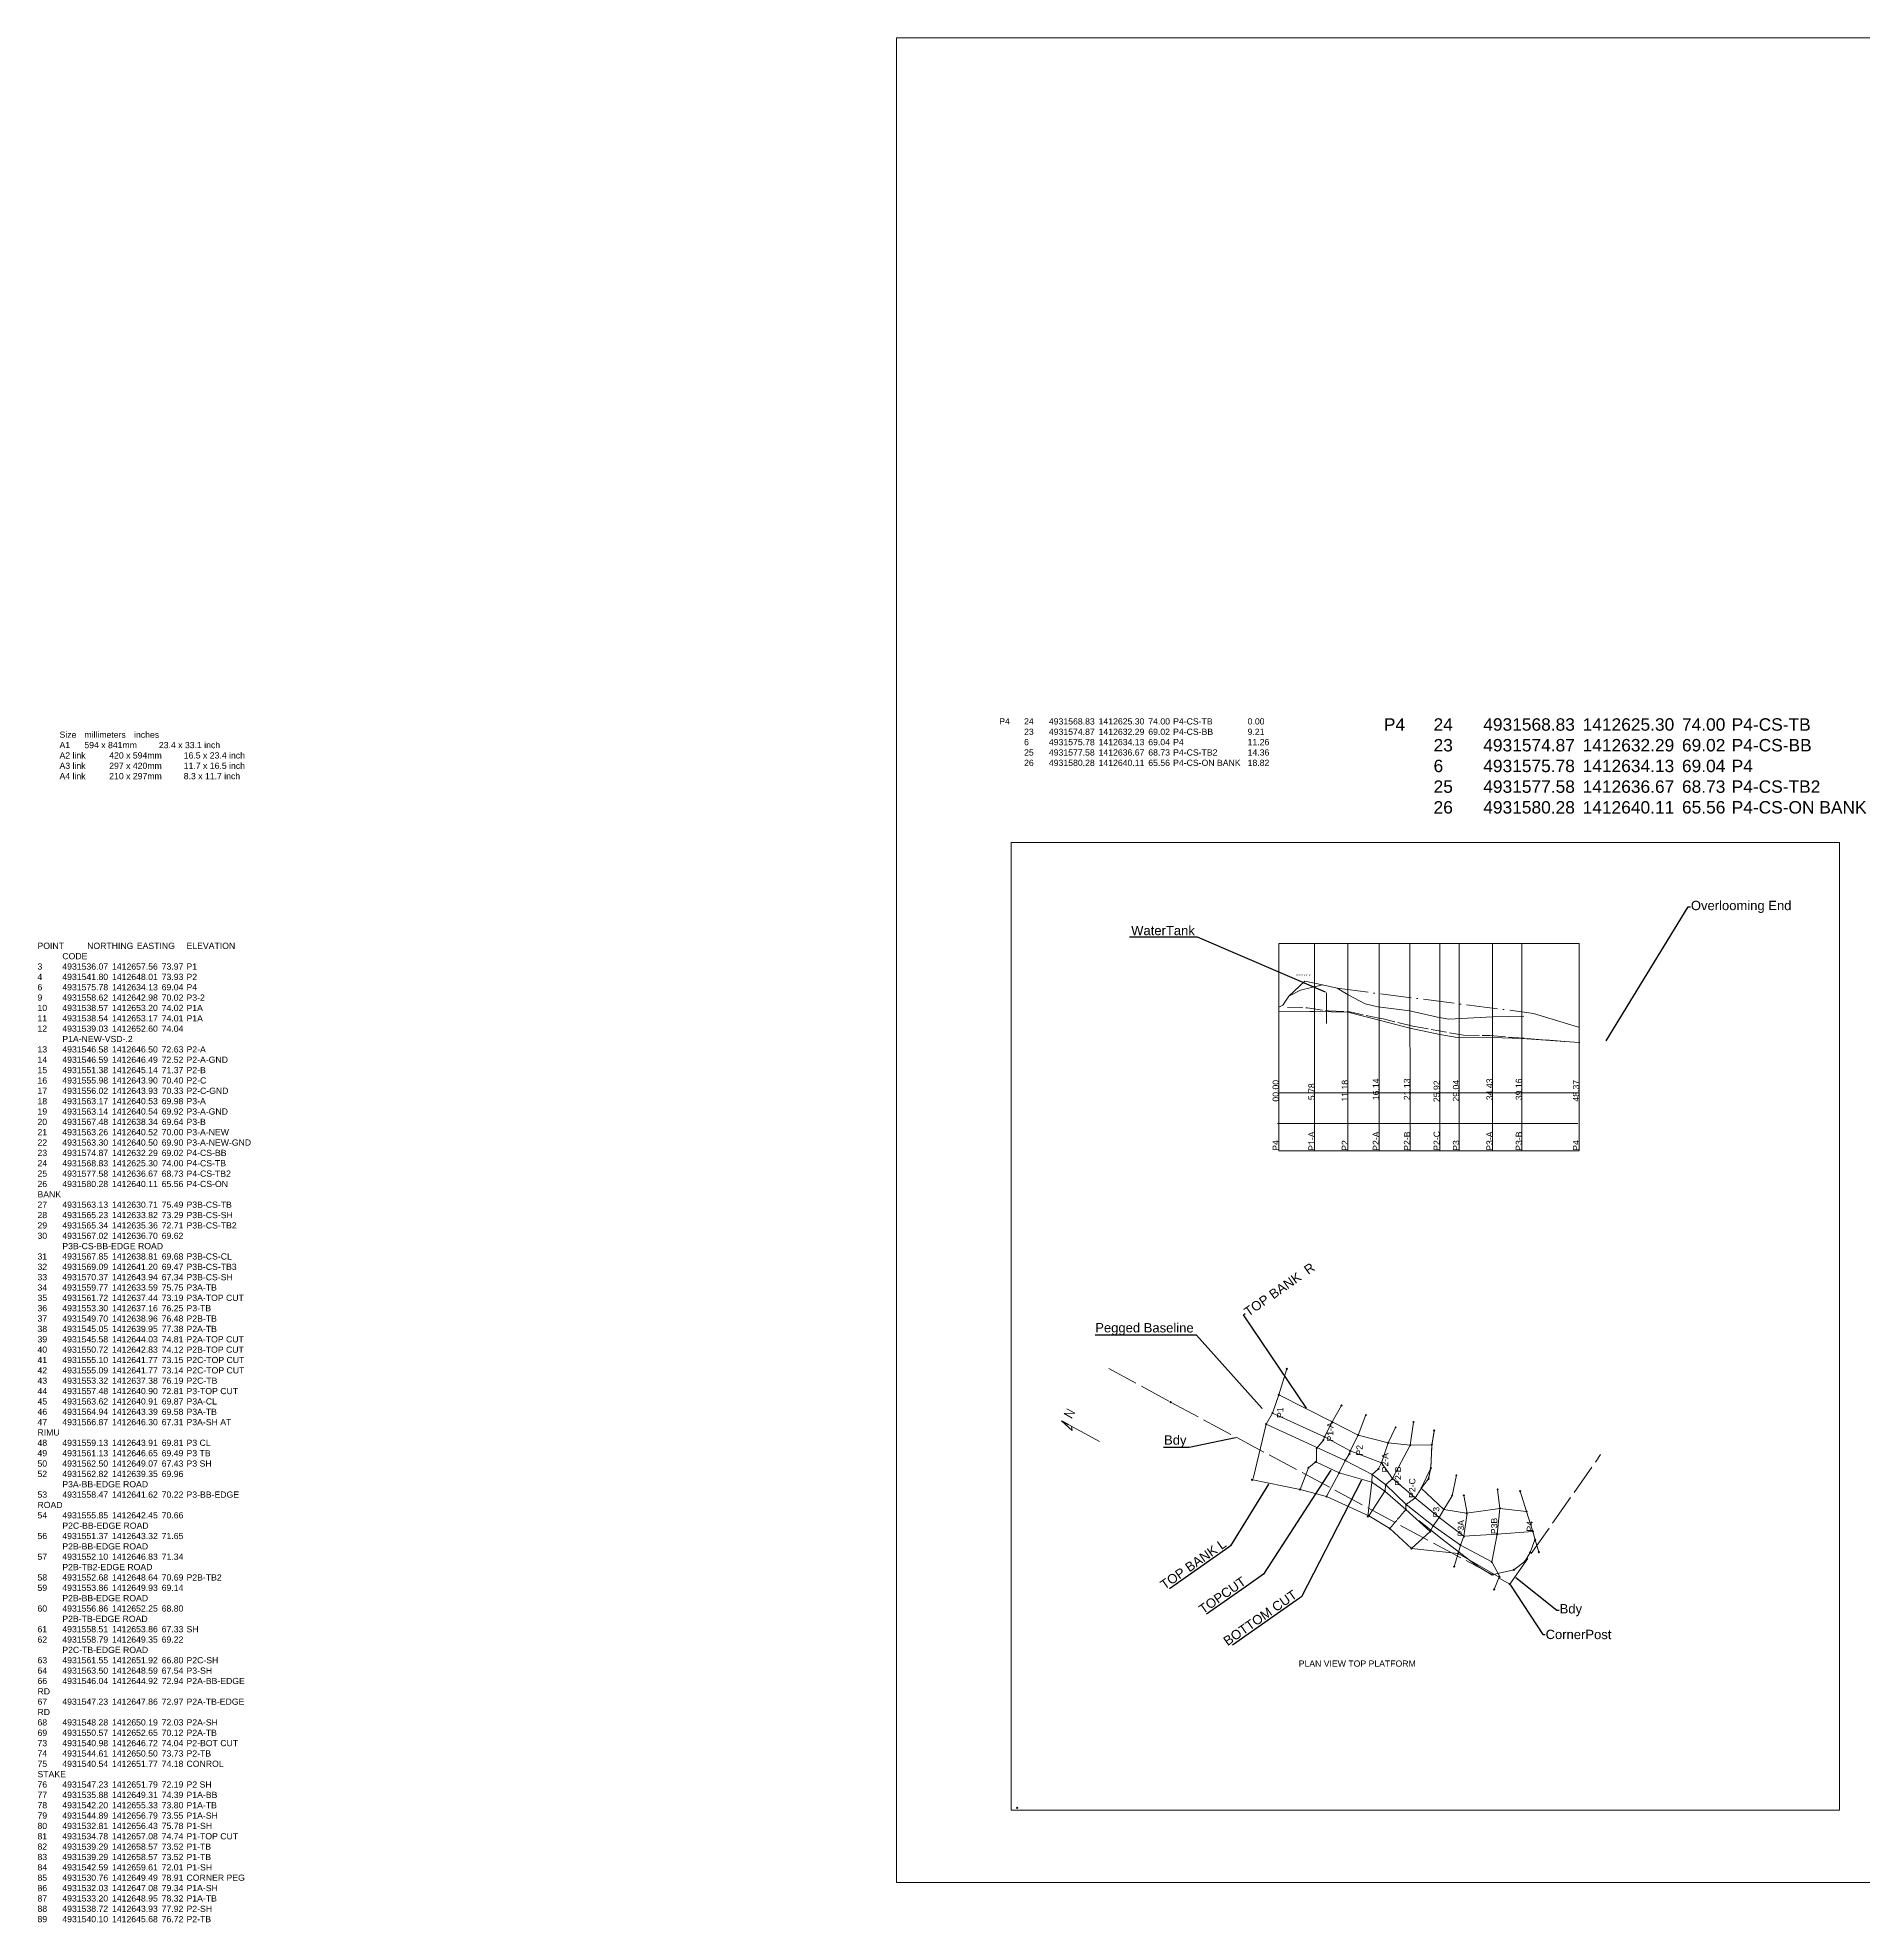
# Model space of a CAD drawing. Extents: x -31393 to 8567496, y -3665 to 8517995.
# Drawn here: x -31393 to 27403, y -3665 to 57020 of the extents above; entities that cross this region are included whole.
import ezdxf
from ezdxf import colors
from ezdxf.entities.mleader import LeaderData, LeaderLine
from ezdxf.math import Vec2, Vec3

# ---------------------------------------------------------------- set-up
doc = ezdxf.new("R2010")
doc.units = 0
doc.header["$MEASUREMENT"] = 0
doc.header["$PDMODE"] = 35
doc.header["$PDSIZE"] = 20
for name, pattern in [('ACAD_ISO02W100', [15, 12, -3]), ('DASHDOT2', [0.7, 0.5, -0.1, 0, -0.1]), ('DASHED', [0.6, 0.5, -0.1]), ('DASHED2', [0.3, 0.25, -0.05])]:
    doc.linetypes.add(name, pattern=pattern)
doc.layers.get('0').update_dxf_attribs({"linetype": 'CONTINUOUS'})
doc.layers.add('Boundary', color=7, linetype='CONTINUOUS')
doc.layers.add('VIEWPORTS', color=7, linetype='CONTINUOUS')
doc.styles.add('Annotative', font='txt.shx', dxfattribs={"height": 200})
doc.styles.add('MtXpl_arial_ttf_shx', font='arial.ttf.shx')
doc.styles.get("Standard").update_dxf_attribs({"font": 'arial.ttf', "height": 200})

msp = doc.modelspace()

# ---------------------------------------------------------------- linework, layer by layer
at = {"color": 7, "linetype": 'Continuous', "lineweight": 0}
for p, q in [((8577, 27858), (8577, 21178)), ((8577, 27858), (18250, 27858)), ((9732, 27858), (9732, 21178)), ((10804, 27858), (10804, 21178)), ((11805, 27858), (11805, 21178)), ((12803, 27858), (12806, 21178)), ((13762, 27858), (13762, 21178)), ((14384, 27858), (14384, 21178)), ((15464, 27858), (15464, 21178)), ((16408, 27858), (16408, 21178)), ((18250, 27858), (18250, 21178)), ((9418, 26638), (8901, 26158)), ((10460, 26410), (9989, 26518)), ((10808, 26204), (10460, 26410)), ((11361, 25910), (10808, 26204)), ((11764, 25818), (11361, 25910)), ((16781, 25604), (18235, 25154)), ((8578, 23046), (18251, 23046)), ((8536, 22054), (18210, 22054))]:
    msp.add_line(p, q, dxfattribs=at)
at = {"color": 7, "linetype": 'Continuous', "lineweight": 0, "ltscale": 1000}
for p, q in [((8577, 21178), (18250, 21178)), ((10296, 12450, -1888), (8580, 13321, -2036)), ((11131, 12021, -1866), (10296, 12450, -1888)), ((12102, 11771, -1884), (11131, 12021, -1866)), ((12813, 11697, -1938), (12102, 11771, -1884))]:
    msp.add_line(p, q, dxfattribs=at)
for points in [[(-3736, 57020), (80264, 57020), (80264, -2380), (-3736, -2380)], [(-43, 31110), (26638, 31110), (26638, -55), (-43, -55)]]:
    msp.add_lwpolyline(points, close=True, dxfattribs=at)
at = {"color": 7, "linetype": 'Continuous', "lineweight": 0}
for points in [[(9989, 26518), (9274, 26352), (8901, 26158), (8711, 25868), (8577, 25805)], [(8577, 25650), (9582, 25660), (9732, 25664), (10804, 25642), (11805, 25382), (12803, 25130), (13762, 24922), (14384, 24818), (15464, 24830), (16408, 24792), (18250, 24664)], [(11764, 25818), (12803, 25680), (13693, 25486), (14058, 25418), (15464, 25494), (16464, 25514)]]:
    msp.add_lwpolyline(points, dxfattribs=at)
at = {"color": 7, "linetype": 'DASHDOT2', "lineweight": 0, "ltscale": 2000}
msp.add_lwpolyline([(9418, 26638), (9989, 26518), (10460, 26410), (16781, 25604)], dxfattribs=at)
at = {"color": 7, "linetype": 'DASHED2', "lineweight": 0, "ltscale": 2000}
for points in [[(8853, 25795), (9493, 25780), (10176, 25682)], [(10176, 25682), (10808, 25664), (11798, 25444)], [(12893, 25186), (11856, 25450), (11798, 25443)], [(12893, 25186), (14529, 24900), (15379, 24886), (18272, 24660)]]:
    msp.add_lwpolyline(points, dxfattribs=at)
at = {"color": 7, "linetype": 'Continuous', "lineweight": 0, "elevation": -15782}
for points in [[(7749, 10630), (8173, 12375), (8370, 12735), (8580, 13321), (8834, 14158)], [(9261, 10270), (9530, 10971), (9792, 11181), (9796, 11594), (10012, 11858), (10047, 11972), (10296, 12450), (10598, 12974)], [(15434, 7939), (14425, 8478), (13550, 9100), (12676, 9790), (12020, 10424), (11583, 10758), (10712, 11210), (8173, 12375)], [(16764, 8917), (15612, 8833), (14538, 8764), (13744, 9370), (12973, 10000), (12243, 10622), (12243, 10622), (11883, 11129), (10876, 11520), (10047, 11972), (8370, 12735)], [(10118, 10050), (10525, 10811), (10712, 11210), (10853, 11417), (10876, 11520), (11131, 12021), (11386, 12671)], [(11445, 9399), (11579, 10513), (11583, 10758), (11789, 10939), (11883, 11129), (12102, 11771), (12341, 12273)], [(11479, 9428), (11994, 10223), (12020, 10424), (12243, 10622), (12813, 11697), (12917, 12444)], [(16560, 9560), (15696, 9665), (14628, 9506), (13895, 9632), (13167, 10312), (13473, 10956), (13509, 11714), (12813, 11697)], [(13457, 8923), (12670, 9627), (11995, 10221), (11579, 10513), (10525, 10811), (9769, 11165)], [(15672, 7446), (14356, 8214), (12849, 8368), (12153, 9016), (11479, 9428), (10118, 10050), (9261, 10270), (7688, 10599)], [(12849, 8368), (13457, 8923), (13550, 9100), (13747, 9370), (13895, 9632), (14156, 10072), (14296, 10729)], [(14227, 7787), (14356, 8214), (14425, 8478), (14538, 8764), (14646, 9509), (14539, 10083)], [(15511, 7053), (15687, 7483), (15434, 7939), (15612, 8833), (15696, 9665), (15626, 10273)], [(16953, 8253), (16833, 8650), (16764, 8917), (16560, 9560), (16352, 10220)]]:
    msp.add_lwpolyline(points, dxfattribs=at)
at = {"color": 7, "linetype": 'Continuous', "lineweight": 0}
msp.add_polyline3d([(13086, 9271, -902), (13801, 8710, -728), (14444, 8210, -434), (14946, 7827, -228), (15438, 7529, -120), (16149, 7683, -286), (16503, 7957, -480), (16672, 8242, -610), (16826, 8650, -846)], dxfattribs=at)
for p in [(8834, 14158, -2670), (8370, 12735, -1974), (8580, 13321, -2036), (10598, 12974, -2314), (8173, 12375, -1978), (10296, 12450, -1888), (11386, 12671, -2320), (12341, 12273, -2296), (12917, 12444, -2422), (13584, 12169, -2316), (9796, 11594, -1858), (10012, 11858, -1854), (10047, 11972, -1846), (10876, 11520, -1808), (11131, 12021, -1866), (12102, 11771, -1884), (12813, 11697, -1938), (13509, 11714, -2022), (9530, 10971, -1124), (9769, 11165, -1240), (10712, 11210, -1790), (10853, 11417, -1782), (11789, 10939, -1778), (11883, 11129, -1820), (13473, 10956, -1954), (7721, 10583, -982), (10525, 10811, -1144), (11579, 10513, -1220), (11583, 10758, -1738), (12020, 10424, -1650), (12242, 10612, -1702), (12243, 10622, -1716), (13167, 10312, -1514), (13397, 10615, -1644), (14296, 10729, -1758), (9261, 10270, -684), (10118, 10050, -632), (11994, 10223, -1152), (11995, 10221, -1154), (12676, 9790, -1452), (12973, 10000, -1508), (14156, 10072, -1376), (14539, 10083, -1344), (15626, 10273, -1072), (16352, 10220, -1380), (11445, 9399, -532), (11479, 9428, -544), (12670, 9627, -958), (13550, 9100, -1194), (13744, 9370, -1278), (13747, 9370, -1256), (13895, 9632, -1188), (14628, 9506, -1036), (15696, 9665, -1022), (16560, 9560, -1078), (16560, 9560, -1078), (12153, 9016, -486), (13457, 8923, -820), (14425, 8478, -974), (14542, 8760, -996), (15612, 8833, -974), (16764, 8917, -988), (16833, 8650, -834), (12849, 8368, -306), (14356, 8214, -438), (15434, 7939, -904), (16503, 7957, -480), (16672, 8242, -610), (16953, 8253, -626), (14227, 7787, -198), (14946, 7827, -228), (15438, 7529, -120), (15683, 7459, -118), (16149, 7683, -286), (15511, 7053, 86)]:
    msp.add_point(p, dxfattribs=at)
at = {"layer": 'Boundary', "color": 7, "linetype": 'DASHED', "lineweight": 0, "ltscale": 2000, "elevation": -15782}
msp.add_lwpolyline([(3100, 14172), (5095, 13086), (16019, 7227), (18943, 11394)], dxfattribs=at)
at = {"layer": 'Boundary', "color": 7, "linetype": 'Continuous', "lineweight": 0}
for p in [(5093, 13089, -15782), (5095, 13086, -15782), (16018, 7228, -15782), (16019, 7227, -15782), (16018, 7224, -15782), (152, 20, -79)]:
    msp.add_point(p, dxfattribs=at)
at = {"layer": 'VIEWPORTS', "color": 7, "linetype": 'ACAD_ISO02W100', "lineweight": 0}
for p, q in [((10119, 26268), (10119, 25280)), ((1578, 12483), (1804, 12359)), ((1804, 12359), (1578, 12483))]:
    msp.add_line(p, q, dxfattribs=at)
at = {"layer": 'VIEWPORTS', "color": 7, "lineweight": 0}
for p, q in [((1578, 12483), (1928, 12173)), ((1928, 12173), (1902, 12306))]:
    msp.add_line(p, q, dxfattribs=at)
msp.add_lwpolyline([(1578, 12483), (2802, 11814)], dxfattribs=at)
at = {"layer": 'VIEWPORTS', "color": 7, "linetype": 'ACAD_ISO02W100', "lineweight": 0, "elevation": -486}
msp.add_lwpolyline([(12153, 9016), (12670, 9627), (12676, 9790), (12973, 10000), (13167, 10312), (13397, 10615), (13473, 10956), (13509, 11714), (13584, 12169)], dxfattribs=at)

# ---------------------------------------------------------------- texts
at = {"color": 7, "linetype": 'Continuous', "lineweight": 0, "style": 'MtXpl_arial_ttf_shx'}
msp.add_text('CORNER PEG', height=50, dxfattribs=at).set_placement((9131, 26812))
at = {"color": 7, "linetype": 'ACAD_ISO02W100', "lineweight": 0}
for s, p in [('P4                00.00', (8577, 21178)), ('P1-A             5.78', (9732, 21178)), ('P2                11.18', (10804, 21178)), ('P2-A             16.14', (11805, 21178)), ('P2-B             21.13', (12806, 21178)), ('P2-C            25.92', (13762, 21178)), ('P3                29.04', (14384, 21178)), ('P3-A             34.43', (15464, 21178)), ('P3-B             39.16', (16408, 21178)), ('P4                48.37', (18250, 21178))]:
    msp.add_text(s, height=200, rotation=90, dxfattribs=at).set_placement(p)
at = {"color": 7, "linetype": 'Continuous', "lineweight": 0, "ltscale": 1000, "style": 'Annotative'}
msp.add_text('N', height=300, rotation=61.33981, dxfattribs=at).set_placement((1899, 12525))
at = {"color": 7, "linetype": 'Continuous', "lineweight": 0}
for s, p in [('P1', (8725, 12573, -15782)), ('P1-A', (10333, 11816, -15782)), ('P2', (11275, 11365, -15782)), ('P2-A', (12100, 10823, -15782)), ('P2-B', (12515, 10390, -15782)), ('P2-C', (12973, 10000)), ('P3', (13747, 9370, -1256)), ('P3A', (14542, 8760, -996)), ('P3B', (15612, 8833, -974)), ('P4', (16764, 8917, -988))]:
    msp.add_text(s, height=200, rotation=90, dxfattribs=at).set_placement(p)
at = {"color": 7, "linetype": 'Continuous', "lineweight": 0, "insert": (-30690, 34676), "char_height": 200, "width": 9884.65, "attachment_point": 1}
msp.add_mtext('Size^Imillimeters^Iinches\\PA1^I594 x 841mm^I23.4 x 33.1 inch\\PA2 link^I420 x 594mm^I16.5 x 23.4 inch\\PA3 link^I297 x 420mm^I11.7 x 16.5 inch\\PA4 link^I210 x 297mm^I8.3 x 11.7 inch', dxfattribs=at)
at = {"color": 7, "linetype": 'Continuous', "lineweight": 0, "attachment_point": 1}
for s, width, gutter_width, heights, insert, char_height in [('^IP4^I24^I4931568.83 ^I1412625.30 ^I74.00 ^IP4-CS-TB^I^I0.00 \\P^I^I23^I4931574.87 ^I1412632.29 ^I69.02 ^IP4-CS-BB^I^I9.21 \\P^I^I6^I4931575.78 ^I1412634.13 ^I69.04 ^IP4^I^I^I11.26 \\P^I^I25^I4931577.58 ^I1412636.67 ^I68.73 ^IP4-CS-TB2^I^I14.36 \\P^I^I26^I4931580.28 ^I1412640.11 ^I65.56 ^IP4-CS-ON BANK^I18.82 ', 11587.58, 2500, [0], (-1226, 35105), 200), ('^IP4^I24^I4931568.83 ^I1412625.30 ^I74.00 ^IP4-CS-TB^I^I0.00 \\P^I^I23^I4931574.87 ^I1412632.29 ^I69.02 ^IP4-CS-BB^I^I9.21 \\P^I^I6^I4931575.78 ^I1412634.13 ^I69.04 ^IP4^I^I^I11.26 \\P^I^I25^I4931577.58 ^I1412636.67 ^I68.73 ^IP4-CS-TB2^I^I14.36 \\P^I^I26^I4931580.28 ^I1412640.11 ^I65.56 ^IP4-CS-ON BANK^I18.82 ', 20462.65, 5000, [0], (10362, 35105), 400), ('POINT^INORTHING^IEASTING^IELEVATION^ICODE\\P3^I4931536.07 ^I1412657.56 ^I73.97 ^IP1\\P4^I4931541.80 ^I1412648.01 ^I73.93 ^IP2\\P6^I4931575.78 ^I1412634.13 ^I69.04 ^IP4\\P9^I4931558.62 ^I1412642.98 ^I70.02 ^IP3-2\\P10^I4931538.57 ^I1412653.20 ^I74.02 ^IP1A\\P11^I4931538.54 ^I1412653.17 ^I74.01 ^IP1A\\P12^I4931539.03 ^I1412652.60 ^I74.04 ^IP1A-NEW-VSD-.2\\P13^I4931546.58 ^I1412646.50 ^I72.63 ^IP2-A\\P14^I4931546.59 ^I1412646.49 ^I72.52 ^IP2-A-GND\\P15^I4931551.38 ^I1412645.14 ^I71.37 ^IP2-B\\P16^I4931555.98 ^I1412643.90 ^I70.40 ^IP2-C\\P17^I4931556.02 ^I1412643.93 ^I70.33 ^IP2-C-GND\\P18^I4931563.17 ^I1412640.53 ^I69.98 ^IP3-A\\P19^I4931563.14 ^I1412640.54 ^I69.92 ^IP3-A-GND\\P20^I4931567.48 ^I1412638.34 ^I69.64 ^IP3-B\\P21^I4931563.26 ^I1412640.52 ^I70.00 ^IP3-A-NEW\\P22^I4931563.30 ^I1412640.50 ^I69.90 ^IP3-A-NEW-GND\\P23^I4931574.87 ^I1412632.29 ^I69.02 ^IP4-CS-BB\\P24^I4931568.83 ^I1412625.30 ^I74.00 ^IP4-CS-TB\\P25^I4931577.58 ^I1412636.67 ^I68.73 ^IP4-CS-TB2\\P26^I4931580.28 ^I1412640.11 ^I65.56 ^IP4-CS-ON BANK\\P27^I4931563.13 ^I1412630.71 ^I75.49 ^IP3B-CS-TB\\P28^I4931565.23 ^I1412633.82 ^I73.29 ^IP3B-CS-SH\\P29^I4931565.34 ^I1412635.36 ^I72.71 ^IP3B-CS-TB2\\P30^I4931567.02 ^I1412636.70 ^I69.62 ^IP3B-CS-BB-EDGE ROAD\\P31^I4931567.85 ^I1412638.81 ^I69.68 ^IP3B-CS-CL\\P32^I4931569.09 ^I1412641.20 ^I69.47 ^IP3B-CS-TB3\\P33^I4931570.37 ^I1412643.94 ^I67.34 ^IP3B-CS-SH\\P34^I4931559.77 ^I1412633.59 ^I75.75 ^IP3A-TB\\P35^I4931561.72 ^I1412637.44 ^I73.19 ^IP3A-TOP CUT\\P36^I4931553.30 ^I1412637.16 ^I76.25 ^IP3-TB\\P37^I4931549.70 ^I1412638.96 ^I76.48 ^IP2B-TB\\P38^I4931545.05 ^I1412639.95 ^I77.38 ^IP2A-TB\\P39^I4931545.58 ^I1412644.03 ^I74.81 ^IP2A-TOP CUT\\P40^I4931550.72 ^I1412642.83 ^I74.12 ^IP2B-TOP CUT\\P41^I4931555.10 ^I1412641.77 ^I73.15 ^IP2C-TOP CUT\\P42^I4931555.09 ^I1412641.77 ^I73.14 ^IP2C-TOP CUT\\P43^I4931553.32 ^I1412637.38 ^I76.19 ^IP2C-TB\\P44^I4931557.48 ^I1412640.90 ^I72.81 ^IP3-TOP CUT\\P45^I4931563.62 ^I1412640.91 ^I69.87 ^IP3A-CL\\P46^I4931564.94 ^I1412643.39 ^I69.58 ^IP3A-TB\\P47^I4931566.87 ^I1412646.30 ^I67.31 ^IP3A-SH AT RIMU\\P48^I4931559.13 ^I1412643.91 ^I69.81 ^IP3 CL\\P49^I4931561.13 ^I1412646.65 ^I69.49 ^IP3 TB\\P50^I4931562.50 ^I1412649.07 ^I67.43 ^IP3 SH\\P52^I4931562.82 ^I1412639.35 ^I69.96 ^IP3A-BB-EDGE ROAD\\P53^I4931558.47 ^I1412641.62 ^I70.22 ^IP3-BB-EDGE ROAD\\P54^I4931555.85 ^I1412642.45 ^I70.66 ^IP2C-BB-EDGE ROAD\\P56^I4931551.37 ^I1412643.32 ^I71.65 ^IP2B-BB-EDGE ROAD\\P57^I4931552.10 ^I1412646.83 ^I71.34 ^IP2B-TB2-EDGE ROAD\\P58^I4931552.68 ^I1412648.64 ^I70.69 ^IP2B-TB2\\P59^I4931553.86 ^I1412649.93 ^I69.14 ^IP2B-BB-EDGE ROAD\\P60^I4931556.86 ^I1412652.25 ^I68.80 ^IP2B-TB-EDGE ROAD\\P61^I4931558.51 ^I1412653.86 ^I67.33 ^ISH\\P62^I4931558.79 ^I1412649.35 ^I69.22 ^IP2C-TB-EDGE ROAD\\P63^I4931561.55 ^I1412651.92 ^I66.80 ^IP2C-SH\\P64^I4931563.50 ^I1412648.59 ^I67.54 ^IP3-SH\\P66^I4931546.04 ^I1412644.92 ^I72.94 ^IP2A-BB-EDGE RD\\P67^I4931547.23 ^I1412647.86 ^I72.97 ^IP2A-TB-EDGE RD\\P68^I4931548.28 ^I1412650.19 ^I72.03 ^IP2A-SH\\P69^I4931550.57 ^I1412652.65 ^I70.12 ^IP2A-TB\\P73^I4931540.98 ^I1412646.72 ^I74.04 ^IP2-BOT CUT\\P74^I4931544.61 ^I1412650.50 ^I73.73 ^IP2-TB\\P75^I4931540.54 ^I1412651.77 ^I74.18 ^ICONROL STAKE\\P76^I4931547.23 ^I1412651.79 ^I72.19 ^IP2 SH\\P77^I4931535.88 ^I1412649.31 ^I74.39 ^IP1A-BB\\P78^I4931542.20 ^I1412655.33 ^I73.80 ^IP1A-TB\\P79^I4931544.89 ^I1412656.79 ^I73.55 ^IP1A-SH\\P80^I4931532.81 ^I1412656.43 ^I75.78 ^IP1-SH\\P81^I4931534.78 ^I1412657.08 ^I74.74 ^IP1-TOP CUT\\P82^I4931539.29 ^I1412658.57 ^I73.52 ^IP1-TB\\P83^I4931539.29 ^I1412658.57 ^I73.52 ^IP1-TB\\P84^I4931542.59 ^I1412659.61 ^I72.01 ^IP1-SH\\P85^I4931530.76 ^I1412649.49 ^I78.91 ^ICORNER PEG\\P86^I4931532.03 ^I1412647.08 ^I79.34 ^IP1A-SH\\P87^I4931533.20 ^I1412648.95 ^I78.32 ^IP1A-TB\\P88^I4931538.72 ^I1412643.93 ^I77.92 ^IP2-SH\\P89^I4931540.10 ^I1412645.68 ^I76.72 ^IP2-TB', 6533.35, 200, [0], (-31400, 27878, -15782), 200), ('PLAN VIEW TOP PLATFORM', 7089.44, 200, [40], (9218, 4766, -15782), 200)]:
    msp.add_mtext_dynamic_manual_height_columns(s, width=width, gutter_width=gutter_width, heights=heights, dxfattribs=dict(at, insert=insert, char_height=char_height))

# ---------------------------------------------------------------- leaders
at = {"color": 7, "linetype": 'Continuous', "lineweight": 0, "ltscale": 1000}
ml = msp.add_multileader_mtext('Standard', dxfattribs=at)
ml.set_content('Overlooming End', color=7, style='MtXpl_arial_ttf_shx')
ml.set_leader_properties()
ml.build(insert=Vec2(0, 0))
ml.multileader.update_dxf_attribs({"text_right_attachment_type": 6, "dogleg_length": 72, "arrow_head_size": 36})
ctx = ml.context
ctx.base_point, ctx.char_height, ctx.arrow_head_size, ctx.landing_gap_size, ctx.plane_origin = Vec3(21832, 29033), 300, 36, 18, Vec3(23684, 27350)
ctx.right_attachment = 6
notes = []
notes.append((ctx, [(1, (1, 1, 0), (21760, 29033), (1, 0), 72, [(0, [(19101, 24688)], 0, [])])]))
ctx.mtext.insert, ctx.mtext.flow_direction = Vec3(21850, 29227), 5
ml = msp.add_multileader_mtext('Standard', dxfattribs=at)
ml.set_content('WaterTank', color=7, style='MtXpl_arial_ttf_shx')
ml.set_leader_properties()
ml.build(insert=Vec2(0, 0))
ml.multileader.update_dxf_attribs({"text_right_attachment_type": 6, "dogleg_length": 72, "arrow_head_size": 36})
ctx = ml.context
ctx.base_point, ctx.char_height, ctx.arrow_head_size, ctx.landing_gap_size, ctx.plane_origin = Vec3(3835, 28269), 300, 36, 18, Vec3(8231, 27054)
ctx.right_attachment, ctx.text_align_type = 6, 2
notes.append((ctx, [(0, (1, 1, 0), (5963, 28061), (-1, 0), 72, [(0, [(10119, 26268)], 0, [])])]))
ctx.mtext.insert, ctx.mtext.alignment, ctx.mtext.flow_direction = Vec3(5873, 28421), 3, 5
ml = msp.add_multileader_mtext('Standard', dxfattribs=at)
ml.set_content('TOP BANK  R', color=7, style='MtXpl_arial_ttf_shx')
ml.set_leader_properties()
ml.build(insert=Vec2(0, 0))
ml.multileader.update_dxf_attribs({"text_right_attachment_type": 6, "dogleg_length": 72, "arrow_head_size": 36})
ctx = ml.context
ctx.base_point, ctx.char_height, ctx.arrow_head_size, ctx.landing_gap_size, ctx.plane_origin, ctx.plane_x_axis, ctx.plane_y_axis = Vec3(7499, 15939, -15782), 300, 36, 18, Vec3(12447, 17667, -15782), Vec3(0.81916, 0.573565), Vec3(-0.573565, 0.81916)
ctx.right_attachment = 6
notes.append((ctx, [(1, (1, 1, 0), (7440, 15898, -15782), (0.81916, 0.573565), 72, [(0, [(9486, 12861, -15782)], 0, [])])]))
ctx.mtext.insert, ctx.mtext.text_direction, ctx.mtext.rotation, ctx.mtext.flow_direction = Vec3(7426, 16074, -15782), Vec3(0.81916, 0.573565), 0.610851, 5
ml = msp.add_multileader_mtext('Standard', dxfattribs=at)
ml.set_content('Pegged Baseline', color=7, style='MtXpl_arial_ttf_shx')
ml.set_leader_properties()
ml.build(insert=Vec2(0, 0))
ml.multileader.update_dxf_attribs({"text_right_attachment_type": 6, "dogleg_length": 0.36, "arrow_head_size": 36})
ctx = ml.context
ctx.base_point, ctx.char_height, ctx.arrow_head_size, ctx.landing_gap_size, ctx.plane_origin, ctx.plane_x_axis, ctx.plane_y_axis = Vec3(2676, 15439, -15782), 300, 36, 18, Vec3(7299, 15568, -15782), Vec3(0.999999, -0.001423), Vec3(0.001423, 0.999999)
ctx.right_attachment, ctx.text_align_type = 6, 2
notes.append((ctx, [(0, (1, 1, 0), (5924, 15241, -15782), (-0.999999, 0.001423), 72, [(0, [(8065, 12850, -15782)], 0, [])])]))
ctx.mtext.insert, ctx.mtext.text_direction, ctx.mtext.rotation, ctx.mtext.alignment, ctx.mtext.flow_direction = Vec3(5835, 15628, -15782), Vec3(0.999999, -0.001423), 6.281762, 3, 5
ml = msp.add_multileader_mtext('Standard', dxfattribs=at)
ml.set_content('Bdy', color=7, style='MtXpl_arial_ttf_shx')
ml.set_leader_properties()
ml.build(insert=Vec2(0, 0))
ml.multileader.update_dxf_attribs({"text_right_attachment_type": 6, "dogleg_length": 72, "arrow_head_size": 36})
ctx = ml.context
ctx.base_point, ctx.char_height, ctx.arrow_head_size, ctx.landing_gap_size, ctx.plane_origin, ctx.plane_x_axis, ctx.plane_y_axis = Vec3(4857, 11822, -15782), 300, 36, 18, Vec3(7223, 11945, -15782), Vec3(0.999999, -0.001423), Vec3(0.001423, 0.999999)
ctx.right_attachment, ctx.text_align_type = 6, 2
notes.append((ctx, [(0, (1, 1, 0), (5695, 11626, -15782), (-0.999999, 0.001423), 72, [(0, [(7223, 11945, -15782)], 0, [])])]))
ctx.mtext.insert, ctx.mtext.text_direction, ctx.mtext.rotation, ctx.mtext.alignment, ctx.mtext.flow_direction = Vec3(5605, 12015, -15782), Vec3(0.999999, -0.001423), 6.281762, 3, 5
ml = msp.add_multileader_mtext('Standard', dxfattribs=at)
ml.set_content('TOPCUT', color=7, style='MtXpl_arial_ttf_shx')
ml.set_leader_properties()
ml.build(insert=Vec2(0, 0))
ml.multileader.update_dxf_attribs({"text_right_attachment_type": 6, "dogleg_length": 72, "arrow_head_size": 36})
ctx = ml.context
ctx.base_point, ctx.char_height, ctx.arrow_head_size, ctx.landing_gap_size, ctx.plane_origin, ctx.plane_x_axis, ctx.plane_y_axis = Vec3(6050, 6369, -15782), 300, 36, 18, Vec3(10278, 10927, -15782), Vec3(0.81916, 0.573565), Vec3(-0.573565, 0.81916)
ctx.right_attachment, ctx.text_align_type = 6, 2
notes.append((ctx, [(0, (1, 1, 0), (8086, 7542, -15782), (-0.81916, -0.573565), 594, [(0, [(10278, 10927, -15782)], 0, [])])]))
ctx.mtext.insert, ctx.mtext.text_direction, ctx.mtext.rotation, ctx.mtext.width, ctx.mtext.defined_height, ctx.mtext.alignment, ctx.mtext.flow_direction = Vec3(7378, 7486, -15782), Vec3(0.81916, 0.573565), 0.610851, 1646.03, 731, 3, 5
ml = msp.add_multileader_mtext('Standard', dxfattribs=at)
ml.set_content('TOP BANK L', color=7, style='MtXpl_arial_ttf_shx')
ml.set_leader_properties()
ml.build(insert=Vec2(0, 0))
ml.multileader.update_dxf_attribs({"text_right_attachment_type": 6, "dogleg_length": 72, "arrow_head_size": 36})
ctx = ml.context
ctx.base_point, ctx.char_height, ctx.arrow_head_size, ctx.landing_gap_size, ctx.plane_origin, ctx.plane_x_axis, ctx.plane_y_axis = Vec3(4850, 7186, -15782), 300, 36, 18, Vec3(8268, 10478, -15782), Vec3(0.81916, 0.573565), Vec3(-0.573565, 0.81916)
ctx.right_attachment, ctx.text_align_type = 6, 2
notes.append((ctx, [(0, (1, 1, 0), (7026, 8456, -15782), (-0.81916, -0.573565), 72, [(0, [(8268, 10478, -15782)], 0, [])])]))
ctx.mtext.insert, ctx.mtext.text_direction, ctx.mtext.rotation, ctx.mtext.alignment, ctx.mtext.flow_direction = Vec3(6746, 8700, -15782), Vec3(0.81916, 0.573565), 0.610851, 3, 5
ml = msp.add_multileader_mtext('Standard', dxfattribs=at)
ml.set_content('BOTTOM CUT', color=7, style='MtXpl_arial_ttf_shx')
ml.set_leader_properties()
ml.build(insert=Vec2(0, 0))
ml.multileader.update_dxf_attribs({"text_right_attachment_type": 6, "dogleg_length": 72, "arrow_head_size": 36})
ctx = ml.context
ctx.base_point, ctx.char_height, ctx.arrow_head_size, ctx.landing_gap_size, ctx.plane_origin, ctx.plane_x_axis, ctx.plane_y_axis = Vec3(6810, 5322, -15782), 300, 36, 18, Vec3(10547, 8837, -15782), Vec3(0.81916, 0.573565), Vec3(-0.573565, 0.81916)
ctx.right_attachment, ctx.text_align_type = 6, 2
notes.append((ctx, [(0, (1, 1, 0), (9305, 6816, -15782), (-0.81916, -0.573565), 72, [(0, [(11258, 10604, -15782)], 0, [])])]))
ctx.mtext.insert, ctx.mtext.text_direction, ctx.mtext.rotation, ctx.mtext.alignment, ctx.mtext.flow_direction = Vec3(9024, 7059, -15782), Vec3(0.81916, 0.573565), 0.610851, 3, 5
ml = msp.add_multileader_mtext('Standard', dxfattribs=at)
ml.set_content('Bdy', color=7, style='MtXpl_arial_ttf_shx')
ml.set_leader_properties()
ml.build(insert=Vec2(0, 0))
ml.multileader.update_dxf_attribs({"text_right_attachment_type": 6, "dogleg_length": 72, "arrow_head_size": 36})
ctx = ml.context
ctx.base_point, ctx.char_height, ctx.arrow_head_size, ctx.landing_gap_size, ctx.plane_origin, ctx.plane_x_axis, ctx.plane_y_axis = Vec3(17605, 6388, -15782), 300, 36, 18, Vec3(20185, 9052, -15782), Vec3(0.999999, -0.001423), Vec3(0.001423, 0.999999)
ctx.right_attachment = 6
notes.append((ctx, [(1, (1, 1, 0), (17533, 6388, -15782), (0.999999, -0.001423), 72, [(0, [(16184, 7462, -15782)], 0, [])])]))
ctx.mtext.insert, ctx.mtext.text_direction, ctx.mtext.rotation, ctx.mtext.flow_direction = Vec3(17623, 6582, -15782), Vec3(0.999999, -0.001423), 6.281762, 5
ml = msp.add_multileader_mtext('Standard', dxfattribs=at)
ml.set_content('CornerPost', color=7, style='MtXpl_arial_ttf_shx')
ml.set_leader_properties()
ml.build(insert=Vec2(0, 0))
ml.multileader.update_dxf_attribs({"text_right_attachment_type": 6, "dogleg_length": 72, "arrow_head_size": 36})
ctx = ml.context
ctx.base_point, ctx.char_height, ctx.arrow_head_size, ctx.landing_gap_size, ctx.plane_origin, ctx.plane_x_axis, ctx.plane_y_axis = Vec3(17153, 5603, -15782), 300, 36, 18, Vec3(20066, 8603, -15782), Vec3(0.999999, -0.001423), Vec3(0.001423, 0.999999)
ctx.right_attachment = 6
notes.append((ctx, [(1, (1, 1, 0), (17081, 5603, -15782), (0.999999, -0.001423), 72, [(0, [(16018, 7224, -15782)], 0, [])])]))
ctx.mtext.insert, ctx.mtext.text_direction, ctx.mtext.rotation, ctx.mtext.flow_direction = Vec3(17171, 5756, -15782), Vec3(0.999999, -0.001423), 6.281762, 5
for ctx, leaders in notes:
    for number, flags, end, landing, length, lines in leaders:
        leader = LeaderData()
        leader.index, (leader.has_last_leader_line, leader.has_dogleg_vector, leader.attachment_direction) = number, flags
        leader.last_leader_point, leader.dogleg_vector, leader.dogleg_length = Vec3(end), Vec3(landing), length
        for number, points, colour, breaks in lines:
            line = LeaderLine()
            line.index, line.vertices, line.color, line.breaks = number, Vec3.list(points), colors.encode_raw_color(colour), breaks
            leader.lines.append(line)
        ctx.leaders.append(leader)

doc.saveas('drawing.dxf')
